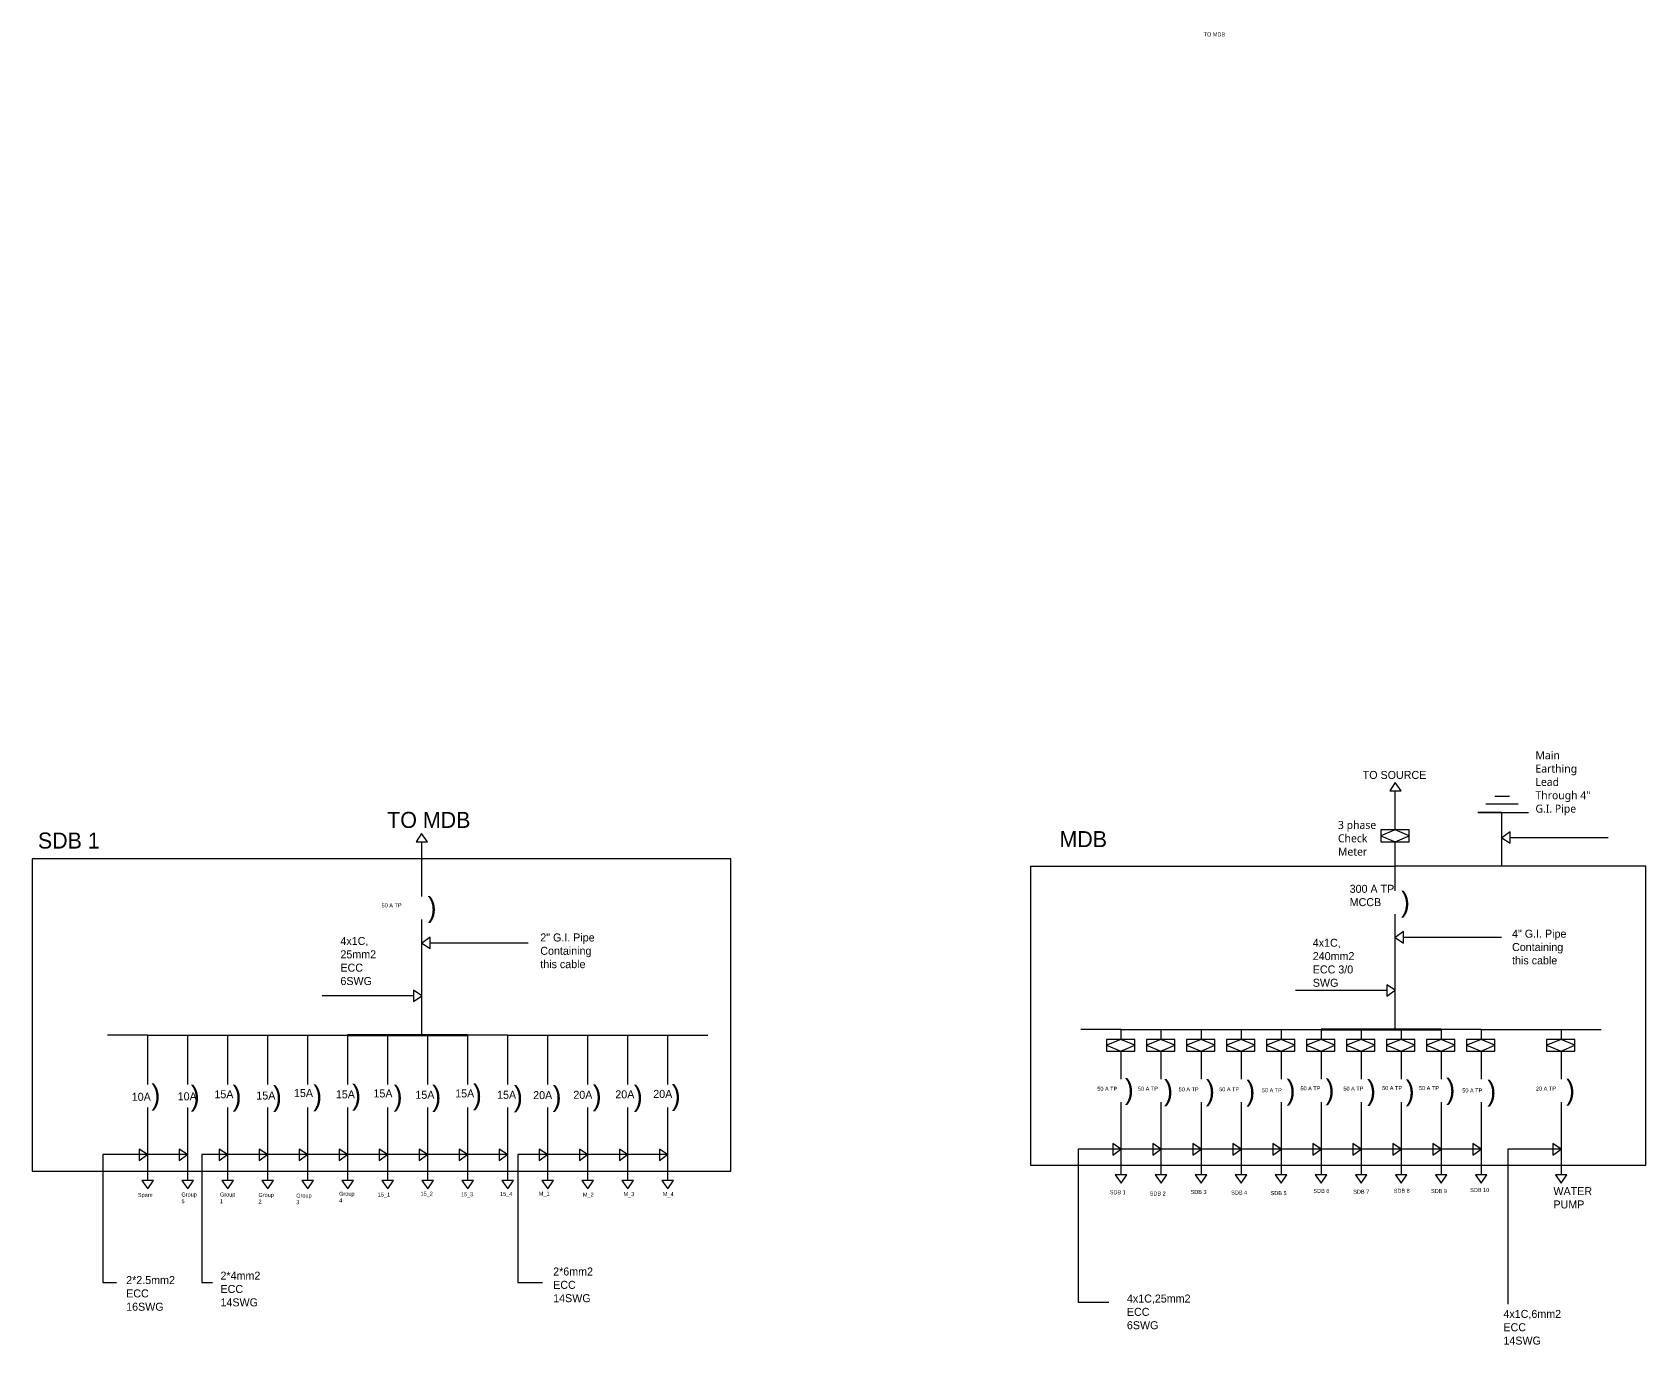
# Model space of a CAD drawing. Header units: inches. Extents: x 37.4 to 87.4, y 5.8 to 41.
# Drawn here: x 67.26 to 87.43, y 5.82 to 22.22 of the extents above; entities that cross this region are included whole.
import ezdxf

# ---------------------------------------------------------------- set-up
doc = ezdxf.new("R2010")
doc.units = ezdxf.units.IN
doc.header["$MEASUREMENT"] = 0
doc.linetypes.add('ACAD_ISO02W100', pattern=[15, 12, -3])

msp = doc.modelspace()

# ---------------------------------------------------------------- linework, layer by layer
for p, q in [((84.296, 12.845), (84.227, 12.741)), ((84.227, 12.741), (84.37, 12.741)), ((84.37, 12.741), (84.296, 12.845)), ((84.296, 12.253), (84.296, 12.741)), ((85.429, 12.578), (85.833, 12.578)), ((85.542, 12.674), (85.725, 12.674)), ((85.628, 12.471), (85.329, 12.471)), ((85.329, 12.471), (85.963, 12.471)), ((85.628, 11.799), (85.628, 12.471)), ((72.127, 12.208), (72.059, 12.104)), ((72.059, 12.104), (72.201, 12.104)), ((72.201, 12.104), (72.127, 12.208)), ((72.13, 11.424), (72.13, 12.104)), ((84.114, 12.253), (84.114, 12.106)), ((84.296, 12.253), (84.114, 12.182)), ((84.296, 12.253), (84.114, 12.253)), ((84.114, 12.182), (84.296, 12.106)), ((84.114, 12.106), (84.469, 12.106)), ((84.469, 12.253), (84.296, 12.253)), ((84.469, 12.179), (84.296, 12.253)), ((84.296, 12.106), (84.469, 12.179)), ((84.296, 11.493), (84.296, 12.106)), ((84.469, 12.106), (84.469, 12.253)), ((85.733, 12.231), (85.628, 12.157)), ((85.628, 12.157), (85.733, 12.088)), ((85.733, 12.088), (85.733, 12.231)), ((85.733, 12.159), (86.957, 12.159)), ((72.13, 11.892), (67.26, 11.892)), ((67.26, 11.892), (67.26, 7.991)), ((75.991, 11.892), (72.13, 11.892)), ((75.991, 7.991), (75.991, 11.892)), ((72.13, 9.69), (72.13, 11.134)), ((84.296, 9.759), (84.296, 11.202)), ((72.234, 10.914), (72.13, 10.84)), ((72.234, 10.772), (72.234, 10.914)), ((84.4, 10.983), (84.296, 10.909)), ((84.296, 10.909), (84.4, 10.84)), ((84.4, 10.84), (84.4, 10.983)), ((84.4, 10.912), (85.625, 10.912)), ((72.13, 10.84), (72.234, 10.772)), ((72.234, 10.843), (73.459, 10.843)), ((84.296, 10.25), (84.192, 10.319)), ((84.192, 10.319), (84.192, 10.176)), ((72.026, 10.179), (70.885, 10.179)), ((72.13, 10.182), (72.026, 10.251)), ((72.026, 10.251), (72.026, 10.108)), ((72.026, 10.108), (72.13, 10.182)), ((84.192, 10.248), (83.051, 10.248)), ((84.192, 10.176), (84.296, 10.25)), ((68.702, 9.69), (68.202, 9.69)), ((68.702, 9.69), (69.202, 9.69)), ((68.702, 9.69), (68.702, 9.072)), ((69.202, 9.69), (69.702, 9.69)), ((69.202, 9.69), (69.202, 9.072)), ((69.702, 9.69), (70.202, 9.69)), ((69.702, 9.69), (69.702, 9.072)), ((70.202, 9.69), (70.702, 9.69)), ((70.202, 9.69), (70.202, 9.072)), ((70.702, 9.69), (71.202, 9.69)), ((70.702, 9.69), (70.702, 9.072)), ((71.202, 9.69), (71.202, 9.072)), ((71.702, 9.69), (71.702, 9.072)), ((72.202, 9.69), (72.202, 9.072)), ((73.202, 9.69), (72.702, 9.69)), ((72.702, 9.69), (72.702, 9.072)), ((73.202, 9.69), (73.702, 9.69)), ((73.202, 9.69), (73.202, 9.072)), ((73.702, 9.69), (74.202, 9.69)), ((73.702, 9.69), (73.702, 9.072)), ((74.202, 9.69), (74.702, 9.69)), ((74.202, 9.69), (74.202, 9.072)), ((74.702, 9.69), (75.202, 9.69)), ((74.702, 9.69), (74.702, 9.072)), ((75.202, 9.69), (75.702, 9.69)), ((75.202, 9.69), (75.202, 9.072)), ((80.868, 9.759), (80.368, 9.759)), ((80.868, 9.759), (81.368, 9.759)), ((80.868, 9.759), (80.868, 9.636)), ((81.368, 9.759), (81.868, 9.759)), ((81.368, 9.759), (81.368, 9.636)), ((81.868, 9.759), (82.368, 9.759)), ((81.868, 9.759), (81.868, 9.636)), ((82.368, 9.759), (82.868, 9.759)), ((82.368, 9.759), (82.368, 9.636)), ((82.868, 9.759), (83.368, 9.759)), ((82.868, 9.759), (82.868, 9.636)), ((83.368, 9.759), (83.368, 9.636)), ((83.868, 9.759), (83.868, 9.636)), ((84.368, 9.759), (84.368, 9.636)), ((85.368, 9.759), (84.868, 9.759)), ((84.868, 9.759), (84.868, 9.636)), ((85.368, 9.759), (85.868, 9.759)), ((85.368, 9.759), (85.368, 9.636)), ((85.868, 9.759), (86.368, 9.759)), ((86.368, 9.759), (86.868, 9.759)), ((86.368, 9.759), (86.368, 9.636)), ((80.686, 9.636), (80.686, 9.489)), ((80.868, 9.636), (80.686, 9.565)), ((80.868, 9.636), (80.686, 9.636)), ((80.686, 9.565), (80.868, 9.489)), ((80.686, 9.489), (81.042, 9.489)), ((81.042, 9.636), (80.868, 9.636)), ((81.042, 9.563), (80.868, 9.636)), ((80.868, 9.489), (81.042, 9.563)), ((80.868, 9.489), (80.868, 9.141)), ((81.042, 9.489), (81.042, 9.636)), ((81.186, 9.636), (81.186, 9.489)), ((81.368, 9.636), (81.186, 9.565)), ((81.368, 9.636), (81.186, 9.636)), ((81.186, 9.565), (81.368, 9.489)), ((81.186, 9.489), (81.542, 9.489)), ((81.542, 9.636), (81.368, 9.636)), ((81.542, 9.563), (81.368, 9.636)), ((81.368, 9.489), (81.542, 9.563)), ((81.368, 9.489), (81.368, 9.141)), ((81.542, 9.489), (81.542, 9.636)), ((81.686, 9.636), (81.686, 9.489)), ((81.868, 9.636), (81.686, 9.565)), ((81.868, 9.636), (81.686, 9.636)), ((81.686, 9.565), (81.868, 9.489)), ((81.686, 9.489), (82.042, 9.489)), ((82.042, 9.636), (81.868, 9.636)), ((82.042, 9.563), (81.868, 9.636)), ((81.868, 9.489), (82.042, 9.563)), ((81.868, 9.489), (81.868, 9.141)), ((82.042, 9.489), (82.042, 9.636)), ((82.186, 9.636), (82.186, 9.489)), ((82.368, 9.636), (82.186, 9.565)), ((82.368, 9.636), (82.186, 9.636)), ((82.186, 9.565), (82.368, 9.489)), ((82.186, 9.489), (82.542, 9.489)), ((82.542, 9.636), (82.368, 9.636)), ((82.542, 9.563), (82.368, 9.636)), ((82.368, 9.489), (82.542, 9.563)), ((82.368, 9.489), (82.368, 9.141)), ((82.542, 9.489), (82.542, 9.636)), ((82.686, 9.636), (82.686, 9.489)), ((82.868, 9.636), (82.686, 9.565)), ((82.868, 9.636), (82.686, 9.636)), ((82.686, 9.565), (82.868, 9.489)), ((82.686, 9.489), (83.042, 9.489)), ((83.042, 9.636), (82.868, 9.636)), ((83.042, 9.563), (82.868, 9.636)), ((82.868, 9.489), (83.042, 9.563)), ((82.868, 9.489), (82.868, 9.141)), ((83.042, 9.489), (83.042, 9.636)), ((83.186, 9.636), (83.186, 9.489)), ((83.368, 9.636), (83.186, 9.565)), ((83.368, 9.636), (83.186, 9.636)), ((83.186, 9.565), (83.368, 9.489)), ((83.186, 9.489), (83.542, 9.489)), ((83.542, 9.636), (83.368, 9.636)), ((83.542, 9.563), (83.368, 9.636)), ((83.368, 9.489), (83.542, 9.563)), ((83.368, 9.489), (83.368, 9.141)), ((83.542, 9.489), (83.542, 9.636)), ((83.686, 9.636), (83.686, 9.489)), ((83.868, 9.636), (83.686, 9.565)), ((83.868, 9.636), (83.686, 9.636)), ((83.686, 9.565), (83.868, 9.489)), ((83.686, 9.489), (84.042, 9.489)), ((84.042, 9.636), (83.868, 9.636)), ((84.042, 9.563), (83.868, 9.636)), ((83.868, 9.489), (84.042, 9.563)), ((83.868, 9.489), (83.868, 9.141)), ((84.042, 9.489), (84.042, 9.636)), ((84.186, 9.636), (84.186, 9.489)), ((84.368, 9.636), (84.186, 9.565)), ((84.368, 9.636), (84.186, 9.636)), ((84.186, 9.565), (84.368, 9.489)), ((84.186, 9.489), (84.542, 9.489)), ((84.542, 9.636), (84.368, 9.636)), ((84.542, 9.563), (84.368, 9.636)), ((84.368, 9.489), (84.542, 9.563)), ((84.368, 9.489), (84.368, 9.141)), ((84.542, 9.489), (84.542, 9.636)), ((84.686, 9.636), (84.686, 9.489)), ((84.868, 9.636), (84.686, 9.565)), ((84.868, 9.636), (84.686, 9.636)), ((84.686, 9.565), (84.868, 9.489)), ((84.686, 9.489), (85.042, 9.489)), ((85.042, 9.636), (84.868, 9.636)), ((85.042, 9.563), (84.868, 9.636)), ((84.868, 9.489), (85.042, 9.563)), ((84.868, 9.489), (84.868, 9.141)), ((85.042, 9.489), (85.042, 9.636)), ((85.186, 9.636), (85.186, 9.489)), ((85.368, 9.636), (85.186, 9.565)), ((85.368, 9.636), (85.186, 9.636)), ((85.186, 9.565), (85.368, 9.489)), ((85.186, 9.489), (85.542, 9.489)), ((85.542, 9.636), (85.368, 9.636)), ((85.542, 9.563), (85.368, 9.636)), ((85.368, 9.489), (85.542, 9.563)), ((85.368, 9.489), (85.368, 9.141)), ((85.542, 9.489), (85.542, 9.636)), ((86.186, 9.636), (86.186, 9.489)), ((86.368, 9.636), (86.186, 9.565)), ((86.368, 9.636), (86.186, 9.636)), ((86.186, 9.565), (86.368, 9.489)), ((86.186, 9.489), (86.542, 9.489)), ((86.542, 9.636), (86.368, 9.636)), ((86.542, 9.563), (86.368, 9.636)), ((86.368, 9.489), (86.542, 9.563)), ((86.368, 9.489), (86.368, 9.141)), ((86.542, 9.489), (86.542, 9.636)), ((68.702, 8.784), (68.702, 7.875)), ((69.202, 8.784), (69.202, 7.875)), ((69.702, 8.784), (69.702, 7.875)), ((70.202, 8.784), (70.202, 7.875)), ((70.702, 8.784), (70.702, 7.875)), ((71.202, 8.784), (71.202, 7.875)), ((71.702, 8.784), (71.702, 7.875)), ((72.202, 8.784), (72.202, 7.875)), ((72.702, 8.784), (72.702, 7.875)), ((73.202, 8.784), (73.202, 7.875)), ((73.702, 8.784), (73.702, 7.875)), ((74.202, 8.784), (74.202, 7.875)), ((74.702, 8.784), (74.702, 7.875)), ((75.202, 8.784), (75.202, 7.875)), ((80.868, 8.853), (80.868, 7.943)), ((81.368, 8.853), (81.368, 7.943)), ((81.868, 8.853), (81.868, 7.943)), ((82.368, 8.853), (82.368, 7.943)), ((82.868, 8.853), (82.868, 7.943)), ((83.368, 8.853), (83.368, 7.943)), ((83.868, 8.853), (83.868, 7.943)), ((84.368, 8.853), (84.368, 7.943)), ((84.868, 8.853), (84.868, 7.943)), ((85.368, 8.853), (85.368, 7.943)), ((86.368, 8.853), (86.368, 7.943)), ((80.868, 8.265), (80.764, 8.334)), ((80.764, 8.334), (80.764, 8.191)), ((81.368, 8.265), (81.264, 8.334)), ((81.264, 8.334), (81.264, 8.191)), ((81.868, 8.265), (81.764, 8.334)), ((81.764, 8.334), (81.764, 8.191)), ((82.368, 8.265), (82.264, 8.334)), ((82.264, 8.334), (82.264, 8.191)), ((82.868, 8.265), (82.764, 8.334)), ((82.764, 8.334), (82.764, 8.191)), ((83.368, 8.265), (83.264, 8.334)), ((83.264, 8.334), (83.264, 8.191)), ((83.868, 8.265), (83.764, 8.334)), ((83.764, 8.334), (83.764, 8.191)), ((84.368, 8.265), (84.264, 8.334)), ((84.264, 8.334), (84.264, 8.191)), ((84.868, 8.265), (84.764, 8.334)), ((84.764, 8.334), (84.764, 8.191)), ((85.368, 8.265), (85.264, 8.334)), ((85.264, 8.334), (85.264, 8.191)), ((86.368, 8.265), (86.264, 8.334)), ((86.264, 8.334), (86.264, 8.191)), ((69.202, 8.197), (68.141, 8.197)), ((68.141, 8.197), (68.141, 6.598)), ((68.702, 8.197), (68.598, 8.266)), ((68.598, 8.266), (68.598, 8.123)), ((68.598, 8.123), (68.702, 8.197)), ((69.202, 8.197), (69.098, 8.266)), ((69.098, 8.266), (69.098, 8.123)), ((69.098, 8.123), (69.202, 8.197)), ((73.202, 8.197), (69.38, 8.197)), ((69.38, 8.197), (69.38, 6.598)), ((69.702, 8.197), (69.598, 8.266)), ((69.598, 8.266), (69.598, 8.123)), ((69.598, 8.123), (69.702, 8.197)), ((70.202, 8.197), (70.098, 8.266)), ((70.098, 8.266), (70.098, 8.123)), ((70.098, 8.123), (70.202, 8.197)), ((70.702, 8.197), (70.598, 8.266)), ((70.598, 8.266), (70.598, 8.123)), ((70.598, 8.123), (70.702, 8.197)), ((71.202, 8.197), (71.098, 8.266)), ((71.098, 8.266), (71.098, 8.123)), ((71.098, 8.123), (71.202, 8.197)), ((71.702, 8.197), (71.598, 8.266)), ((71.598, 8.266), (71.598, 8.123)), ((71.598, 8.123), (71.702, 8.197)), ((72.202, 8.197), (72.098, 8.266)), ((72.098, 8.266), (72.098, 8.123)), ((72.098, 8.123), (72.202, 8.197)), ((72.702, 8.197), (72.598, 8.266)), ((72.598, 8.266), (72.598, 8.123)), ((72.598, 8.123), (72.702, 8.197)), ((73.202, 8.197), (73.098, 8.266)), ((73.098, 8.266), (73.098, 8.123)), ((73.098, 8.123), (73.202, 8.197)), ((75.202, 8.197), (73.33, 8.197)), ((73.33, 8.197), (73.33, 6.598)), ((73.702, 8.197), (73.598, 8.266)), ((73.598, 8.266), (73.598, 8.123)), ((73.598, 8.123), (73.702, 8.197)), ((74.202, 8.197), (74.098, 8.266)), ((74.098, 8.266), (74.098, 8.123)), ((74.098, 8.123), (74.202, 8.197)), ((74.702, 8.197), (74.598, 8.266)), ((74.598, 8.266), (74.598, 8.123)), ((74.598, 8.123), (74.702, 8.197)), ((75.202, 8.197), (75.098, 8.266)), ((75.098, 8.266), (75.098, 8.123)), ((75.098, 8.123), (75.202, 8.197)), ((85.368, 8.265), (80.331, 8.265)), ((80.331, 8.265), (80.331, 6.352)), ((80.764, 8.191), (80.868, 8.265)), ((81.264, 8.191), (81.368, 8.265)), ((81.764, 8.191), (81.868, 8.265)), ((82.264, 8.191), (82.368, 8.265)), ((82.764, 8.191), (82.868, 8.265)), ((83.264, 8.191), (83.368, 8.265)), ((83.764, 8.191), (83.868, 8.265)), ((84.264, 8.191), (84.368, 8.265)), ((84.764, 8.191), (84.868, 8.265)), ((85.264, 8.191), (85.368, 8.265)), ((86.368, 8.265), (85.704, 8.265)), ((85.704, 8.265), (85.704, 6.326)), ((86.264, 8.191), (86.368, 8.265)), ((67.26, 7.991), (75.991, 7.991)), ((68.774, 7.875), (68.631, 7.875)), ((68.631, 7.875), (68.705, 7.771)), ((68.705, 7.771), (68.774, 7.875)), ((69.274, 7.875), (69.131, 7.875)), ((69.131, 7.875), (69.205, 7.771)), ((69.205, 7.771), (69.274, 7.875)), ((69.774, 7.875), (69.631, 7.875)), ((69.631, 7.875), (69.705, 7.771)), ((69.705, 7.771), (69.774, 7.875)), ((70.274, 7.875), (70.131, 7.875)), ((70.131, 7.875), (70.205, 7.771)), ((70.205, 7.771), (70.274, 7.875)), ((70.774, 7.875), (70.631, 7.875)), ((70.631, 7.875), (70.705, 7.771)), ((70.705, 7.771), (70.774, 7.875)), ((71.274, 7.875), (71.131, 7.875)), ((71.131, 7.875), (71.205, 7.771)), ((71.205, 7.771), (71.274, 7.875)), ((71.774, 7.875), (71.631, 7.875)), ((71.631, 7.875), (71.705, 7.771)), ((71.705, 7.771), (71.774, 7.875)), ((72.274, 7.875), (72.131, 7.875)), ((72.131, 7.875), (72.205, 7.771)), ((72.205, 7.771), (72.274, 7.875)), ((72.774, 7.875), (72.631, 7.875)), ((72.631, 7.875), (72.705, 7.771)), ((72.705, 7.771), (72.774, 7.875)), ((73.274, 7.875), (73.131, 7.875)), ((73.131, 7.875), (73.205, 7.771)), ((73.205, 7.771), (73.274, 7.875)), ((73.774, 7.875), (73.631, 7.875)), ((73.631, 7.875), (73.705, 7.771)), ((73.705, 7.771), (73.774, 7.875)), ((74.274, 7.875), (74.131, 7.875)), ((74.131, 7.875), (74.205, 7.771)), ((74.205, 7.771), (74.274, 7.875)), ((74.774, 7.875), (74.631, 7.875)), ((74.631, 7.875), (74.705, 7.771)), ((74.705, 7.771), (74.774, 7.875)), ((75.274, 7.875), (75.131, 7.875)), ((75.131, 7.875), (75.205, 7.771)), ((75.205, 7.771), (75.274, 7.875)), ((80.94, 7.943), (80.797, 7.943)), ((80.797, 7.943), (80.871, 7.839)), ((80.871, 7.839), (80.94, 7.943)), ((81.44, 7.943), (81.297, 7.943)), ((81.297, 7.943), (81.371, 7.839)), ((81.371, 7.839), (81.44, 7.943)), ((81.94, 7.943), (81.797, 7.943)), ((81.797, 7.943), (81.871, 7.839)), ((81.871, 7.839), (81.94, 7.943)), ((82.44, 7.943), (82.297, 7.943)), ((82.297, 7.943), (82.371, 7.839)), ((82.371, 7.839), (82.44, 7.943)), ((82.94, 7.943), (82.797, 7.943)), ((82.797, 7.943), (82.871, 7.839)), ((82.871, 7.839), (82.94, 7.943)), ((83.44, 7.943), (83.297, 7.943)), ((83.297, 7.943), (83.371, 7.839)), ((83.371, 7.839), (83.44, 7.943)), ((83.94, 7.943), (83.797, 7.943)), ((83.797, 7.943), (83.871, 7.839)), ((83.871, 7.839), (83.94, 7.943)), ((84.44, 7.943), (84.297, 7.943)), ((84.297, 7.943), (84.371, 7.839)), ((84.371, 7.839), (84.44, 7.943)), ((84.94, 7.943), (84.797, 7.943)), ((84.797, 7.943), (84.871, 7.839)), ((84.871, 7.839), (84.94, 7.943)), ((85.44, 7.943), (85.297, 7.943)), ((85.297, 7.943), (85.371, 7.839)), ((85.371, 7.839), (85.44, 7.943)), ((86.44, 7.943), (86.297, 7.943)), ((86.297, 7.943), (86.371, 7.839)), ((86.371, 7.839), (86.44, 7.943)), ((68.141, 6.598), (68.315, 6.598)), ((69.38, 6.598), (69.513, 6.598)), ((73.33, 6.598), (73.33, 6.598)), ((73.33, 6.598), (73.636, 6.598)), ((80.331, 6.352), (80.717, 6.352))]:
    msp.add_line(p, q)
at = {"linetype": 'ACAD_ISO02W100'}
for p, q in [((79.738, 11.799), (79.738, 8.065)), ((79.738, 11.799), (84.296, 11.799)), ((87.427, 11.799), (84.296, 11.799)), ((87.427, 8.065), (87.427, 11.799)), ((79.738, 8.065), (87.427, 8.065))]:
    msp.add_line(p, q, dxfattribs=at)
at = {"linetype": 'ACAD_ISO02W100', "lineweight": 100}
for p, q in [((71.202, 9.69), (71.702, 9.69)), ((71.702, 9.69), (72.202, 9.69)), ((72.202, 9.69), (72.702, 9.69)), ((83.368, 9.759), (83.868, 9.759)), ((83.868, 9.759), (84.368, 9.759)), ((84.368, 9.759), (84.868, 9.759))]:
    msp.add_line(p, q, dxfattribs=at)

# ---------------------------------------------------------------- texts
at = {"attachment_point": 1}
for s, insert, char_height, width in [('{\\fUnispace|b0|i0|c0|p49;TO MDB}', (81.901, 22.22), 0.05, 0.65438), ('{\\f@Malgun Gothic|b0|i0|c0|p34;Main\\PEarthing\\PLead\\PThrough 4"\\PG.I. Pipe}', (86.048, 13.237), 0.1, 0.65438), ('{\\fUnispace|b0|i0|c0|p49;TO SOURCE}', (83.889, 12.991), 0.1, 1.22547), ('{\\fUnispace|b0|i0|c0|p49;TO MDB}', (71.697, 12.479), 0.2, 1.68464), ('{\\f@Malgun Gothic|b0|i0|c0|p34;3 phase\\PCheck Meter}', (83.58, 12.366), 0.1, 0.65438), ('{\\fUnispace|b0|i0|c0|p49;SDB 1}', (67.331, 12.221), 0.2, 1.82841), ('{\\fUnispace|b0|i0|c0|p49;MDB}', (80.099, 12.239), 0.2, 0.65438), ('300 A TP\\PMCCB', (83.726, 11.568), 0.1, 0.65438), (')', (84.368, 11.483), 0.25, 0.22668), ('50 A TP', (71.627, 11.336), 0.05, 0.65438), (')', (72.202, 11.414), 0.25, 0.22668), ('\\A1;4x1C,\\P25mm2\\PECC 6SWG', (71.112, 10.916), 0.1, 0.65438), ('2" G.I. Pipe Containing \\Pthis cable', (73.61, 10.96), 0.1, 1.22766), ('\\A1;4x1C,\\P240mm2\\PECC 3/0 SWG', (83.265, 10.894), 0.1, 0.65438), ('4" G.I. Pipe Containing \\Pthis cable', (85.756, 11.007), 0.1, 1.22766), (')', (68.75, 9.072), 0.25, 0.22668), (')', (70.771, 9.063), 0.25, 0.22668), (')', (71.258, 9.07), 0.25, 0.22668), (')', (72.768, 9.075), 0.25, 0.22668), (')', (74.265, 9.063), 0.25, 0.22668), (')', (75.253, 9.066), 0.25, 0.22668), (')', (80.916, 9.141), 0.25, 0.22668), (')', (81.407, 9.127), 0.25, 0.22668), (')', (81.93, 9.127), 0.25, 0.22668), (')', (82.434, 9.121), 0.25, 0.22668), (')', (82.937, 9.132), 0.25, 0.22668), (')', (83.424, 9.138), 0.25, 0.22668), (')', (83.943, 9.128), 0.25, 0.22668), (')', (84.426, 9.124), 0.25, 0.22668), (')', (84.934, 9.143), 0.25, 0.22668), (')', (85.446, 9.121), 0.25, 0.22668), (')', (86.431, 9.132), 0.25, 0.22668), ('10A', (68.504, 8.969), 0.1, 0.65438), ('10A', (69.078, 8.975), 0.1, 0.65438), (')', (69.241, 9.058), 0.25, 0.22668), ('15A', (69.537, 9.001), 0.1, 0.65438), (')', (69.764, 9.058), 0.25, 0.22668), ('15A', (70.061, 8.985), 0.1, 0.65438), (')', (70.268, 9.053), 0.25, 0.22668), ('15A', (70.531, 9.016), 0.1, 0.65438), ('15A', (71.055, 9), 0.1, 0.65438), ('15A', (71.525, 9.011), 0.1, 0.65438), (')', (71.777, 9.059), 0.25, 0.22668), ('15A', (72.049, 8.994), 0.1, 0.65438), (')', (72.26, 9.056), 0.25, 0.22668), ('15A', (72.546, 9.011), 0.1, 0.65438), ('15A', (73.07, 8.994), 0.1, 0.65438), (')', (73.28, 9.052), 0.25, 0.22668), ('20A', (73.521, 8.99), 0.1, 0.65438), (')', (73.764, 9.055), 0.25, 0.22668), ('20A', (74.023, 8.994), 0.1, 0.65438), ('20A', (74.548, 9), 0.1, 0.65438), (')', (74.779, 9.056), 0.25, 0.22668), ('20A', (75.022, 9.005), 0.1, 0.65438), ('50 A TP', (80.572, 9.044), 0.05, 0.65438), ('50 A TP', (81.08, 9.045), 0.05, 0.65438), ('50 A TP', (81.589, 9.038), 0.05, 0.65438), ('50 A TP', (82.095, 9.038), 0.05, 0.65438), ('50 A TP', (82.629, 9.026), 0.05, 0.65438), ('50 A TP', (83.111, 9.049), 0.05, 0.65438), ('50 A TP', (83.648, 9.046), 0.05, 0.65438), ('50 A TP', (84.132, 9.053), 0.05, 0.65438), ('50 A TP', (84.592, 9.053), 0.05, 0.65438), ('50 A TP', (85.134, 9.023), 0.05, 0.65438), ('20 A TP', (86.055, 9.047), 0.05, 0.65438), ('Spare', (68.581, 7.718), 0.05, 0.65438), ('Group\\P5', (69.125, 7.723), 0.05, 0.65438), ('Group\\P1', (69.607, 7.723), 0.05, 0.65438), ('Group\\P2', (70.088, 7.718), 0.05, 0.65438), ('Group\\P3', (70.56, 7.71), 0.05, 0.65438), ('Group\\P4', (71.096, 7.732), 0.05, 0.65438), ('15_1', (71.579, 7.723), 0.05, 0.65438), ('15_2', (72.113, 7.733), 0.05, 0.65438), ('15_3', (72.617, 7.726), 0.05, 0.65438), ('15_4', (73.107, 7.73), 0.05, 0.65438), ('M_1', (73.591, 7.735), 0.05, 0.65438), ('M_2', (74.143, 7.721), 0.05, 0.65438), ('M_3', (74.651, 7.728), 0.05, 0.65438), ('M_4', (75.142, 7.728), 0.05, 0.65438), ('SDB 1', (80.728, 7.751), 0.05, 0.65438), ('SDB 2', (81.227, 7.735), 0.05, 0.65438), ('SDB 3', (81.738, 7.755), 0.05, 0.65438), ('SDB 4', (82.245, 7.747), 0.05, 0.65438), ('SDB 5', (82.738, 7.74), 0.05, 0.65438), ('SDB 6', (83.273, 7.768), 0.05, 0.65438), ('SDB 7', (83.771, 7.758), 0.05, 0.65438), ('SDB 8', (84.277, 7.77), 0.05, 0.65438), ('SDB 9', (84.743, 7.767), 0.05, 0.65438), ('SDB 10', (85.232, 7.779), 0.05, 0.65438), ('WATER PUMP', (86.273, 7.791), 0.1, 0.65438), ('2*2.5mm2\\PECC \\P16SWG', (68.434, 6.679), 0.1, 0.65438), ('2*4mm2\\PECC \\P14SWG', (69.613, 6.734), 0.1, 0.65438), ('2*6mm2\\PECC \\P14SWG', (73.771, 6.786), 0.1, 0.65438), ('4x1C,25mm2\\PECC 6SWG', (80.942, 6.448), 0.1, 0.65438), ('4x1C,6mm2\\PECC 14SWG', (85.648, 6.256), 0.1, 0.65438)]:
    msp.add_mtext(s, dxfattribs=dict(at, insert=insert, char_height=char_height, width=width))

doc.saveas('drawing.dxf')
